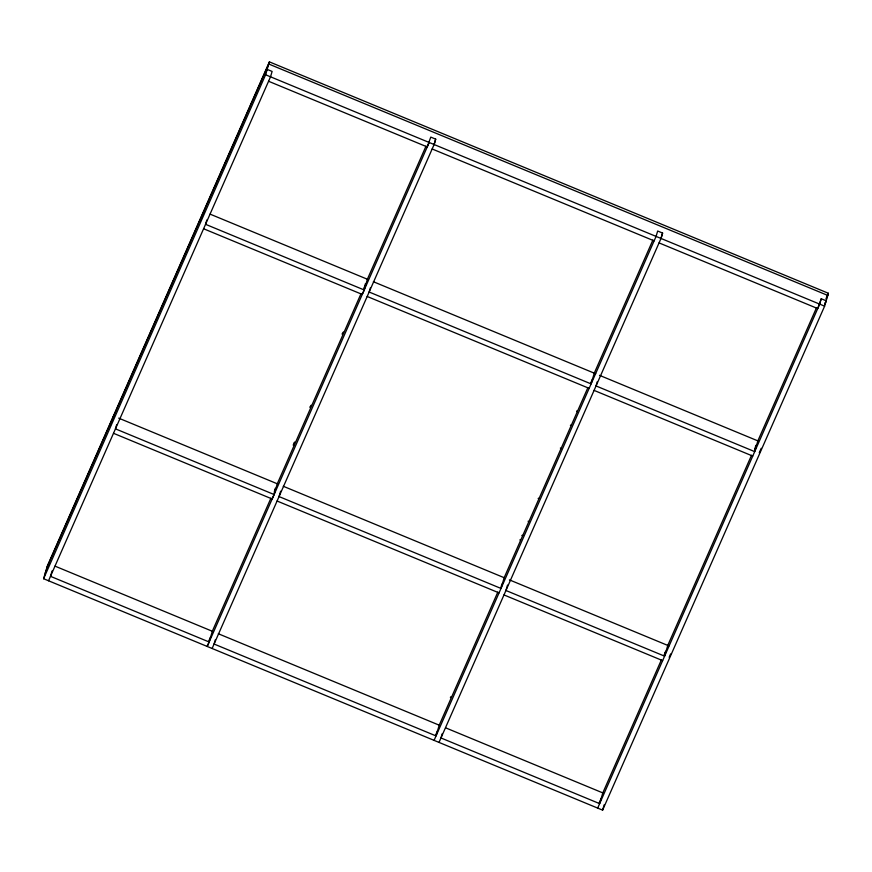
<?xml version="1.0" encoding="UTF-8"?>
<svg xmlns="http://www.w3.org/2000/svg" width="872" height="872" viewBox="0 0 872 872"><rect width="100%" height="100%" fill="white"/><g stroke="black" fill="none" stroke-linecap="round" stroke-linejoin="round"><path stroke-width="1.31" d="M43.6 578.725L47.393 565.83L269.394 61.868L828.4 293.275L824.607 306.17L602.607 810.132L43.6 578.725L265.589 74.763L269.394 61.868M48.723 563.541L45.181 573.351M52.069 570.953L50.489 576.327L209.149 641.999L207.187 646.446M111.725 420.5L110.145 425.885L113.687 416.053M116.717 424.555L115.453 428.85L274.113 494.533L272.151 498.969L113.502 433.297M200.244 221.335L203.786 211.504M206.817 220.006L205.552 224.311L364.213 289.984L362.262 294.431L203.601 228.758M266.799 68.474L265.219 73.837L267.17 69.389L272.108 71.439L270.527 76.812L48.538 580.774M209.149 641.999L212.321 631.241L270.941 498.152M215.351 639.732L214.087 644.037L436.044 735.924L439.216 725.166L497.836 592.077M274.375 491.437L275.323 488.2M274.113 494.533L277.285 483.753L361.052 293.602M280.631 491.187L279.051 496.571L501.008 588.447L504.18 577.678L587.946 387.517M364.158 287.967L365.433 283.651M364.213 289.984L367.385 279.204L426.016 146.125M370.415 287.716L369.15 292.022L591.107 383.909L594.279 373.129L652.899 240.051M268.565 81.26L427.226 146.932L430.768 137.1L435.706 139.139L434.114 144.534L212.125 648.485M434.125 144.512L435.706 139.139M450.421 697.611L450.661 696.815M442.246 733.657L440.981 737.963L599.642 803.646L602.803 792.899L661.423 659.81M507.526 585.101L505.945 590.497L664.595 656.169L667.767 645.411L751.533 455.249M597.309 381.642L596.045 385.947L754.705 451.631L757.866 440.861L816.497 307.783M439.019 742.41L661.02 238.438L662.6 233.064L657.662 231.025L656.082 236.41L434.082 740.372M661.009 238.448L662.6 233.064M665.173 652.016L664.224 655.243L666.186 650.795M754.64 449.614L755.915 445.309M826.187 300.796L824.716 304.132L826.187 300.796L821.25 298.758L817.718 308.579L659.058 242.896M602.607 810.132L604.198 804.758M821.25 298.758L819.669 304.132L597.68 808.082M46.761 567.977L268.761 64.016L827.768 295.423L826.122 299.151M293.243 445.145L294.551 442.18M208.779 641.062L210.741 636.615M274.233 492.484L275.705 489.138M363.842 289.046L365.804 284.599M207.198 646.435L429.188 142.474M435.673 734.987L437.624 730.54M501.128 586.398L502.588 583.063M590.736 382.961L592.698 378.513M599.26 802.72L601.222 798.272M754.814 449.581L756.286 446.257M826.209 298.246L828.4 293.275M669.151 657.292L670.623 653.946M759.261 452.742L761.212 448.295M265.589 74.763L824.607 306.17M432.163 148.981L654.12 240.857M210.065 214.12L368.355 279.64M373.38 281.721L595.718 373.761M599.489 375.32L757.768 440.84M367.188 296.469L589.145 388.356M594.083 390.394L752.743 456.067M118.712 418.146L278.244 484.178M283.269 486.26L504.365 577.787M509.39 579.858L668.933 645.901M277.089 501.019L499.046 592.895M503.983 594.933L662.644 660.616M55.001 566.135L213.28 631.655M218.305 633.737L439.401 725.253M445.679 727.858L602.705 792.855M570.397 425.285A3.564 3.237 16.4 0 1 571.291 425.1M560.86 448.764A3.564 3.237 16.4 0 1 560.391 448.012M577.188 411.704A3.564 3.237 16.4 0 1 576.708 410.952M342.151 334.194A3.564 3.237 16.4 0 1 342.38 333.377M342.827 332.657A3.564 3.237 16.4 0 1 343.47 332.079M309.909 407.388A3.564 3.237 16.4 0 1 310.138 406.57M310.585 405.851A3.564 3.237 16.4 0 1 311.228 405.273M293.602 445.298A3.564 3.237 16.4 0 1 293.581 444.448M294.256 442.911A3.564 3.237 16.4 0 1 294.9 442.333M528.617 521.957A3.564 3.237 16.4 0 1 528.149 521.205M538.155 498.49A3.564 3.237 16.4 0 1 539.049 498.293M520.464 540.487A3.564 3.237 16.4 0 1 519.985 539.735M521.838 535.539A3.564 3.237 16.4 0 1 522.72 535.354"/></g></svg>
